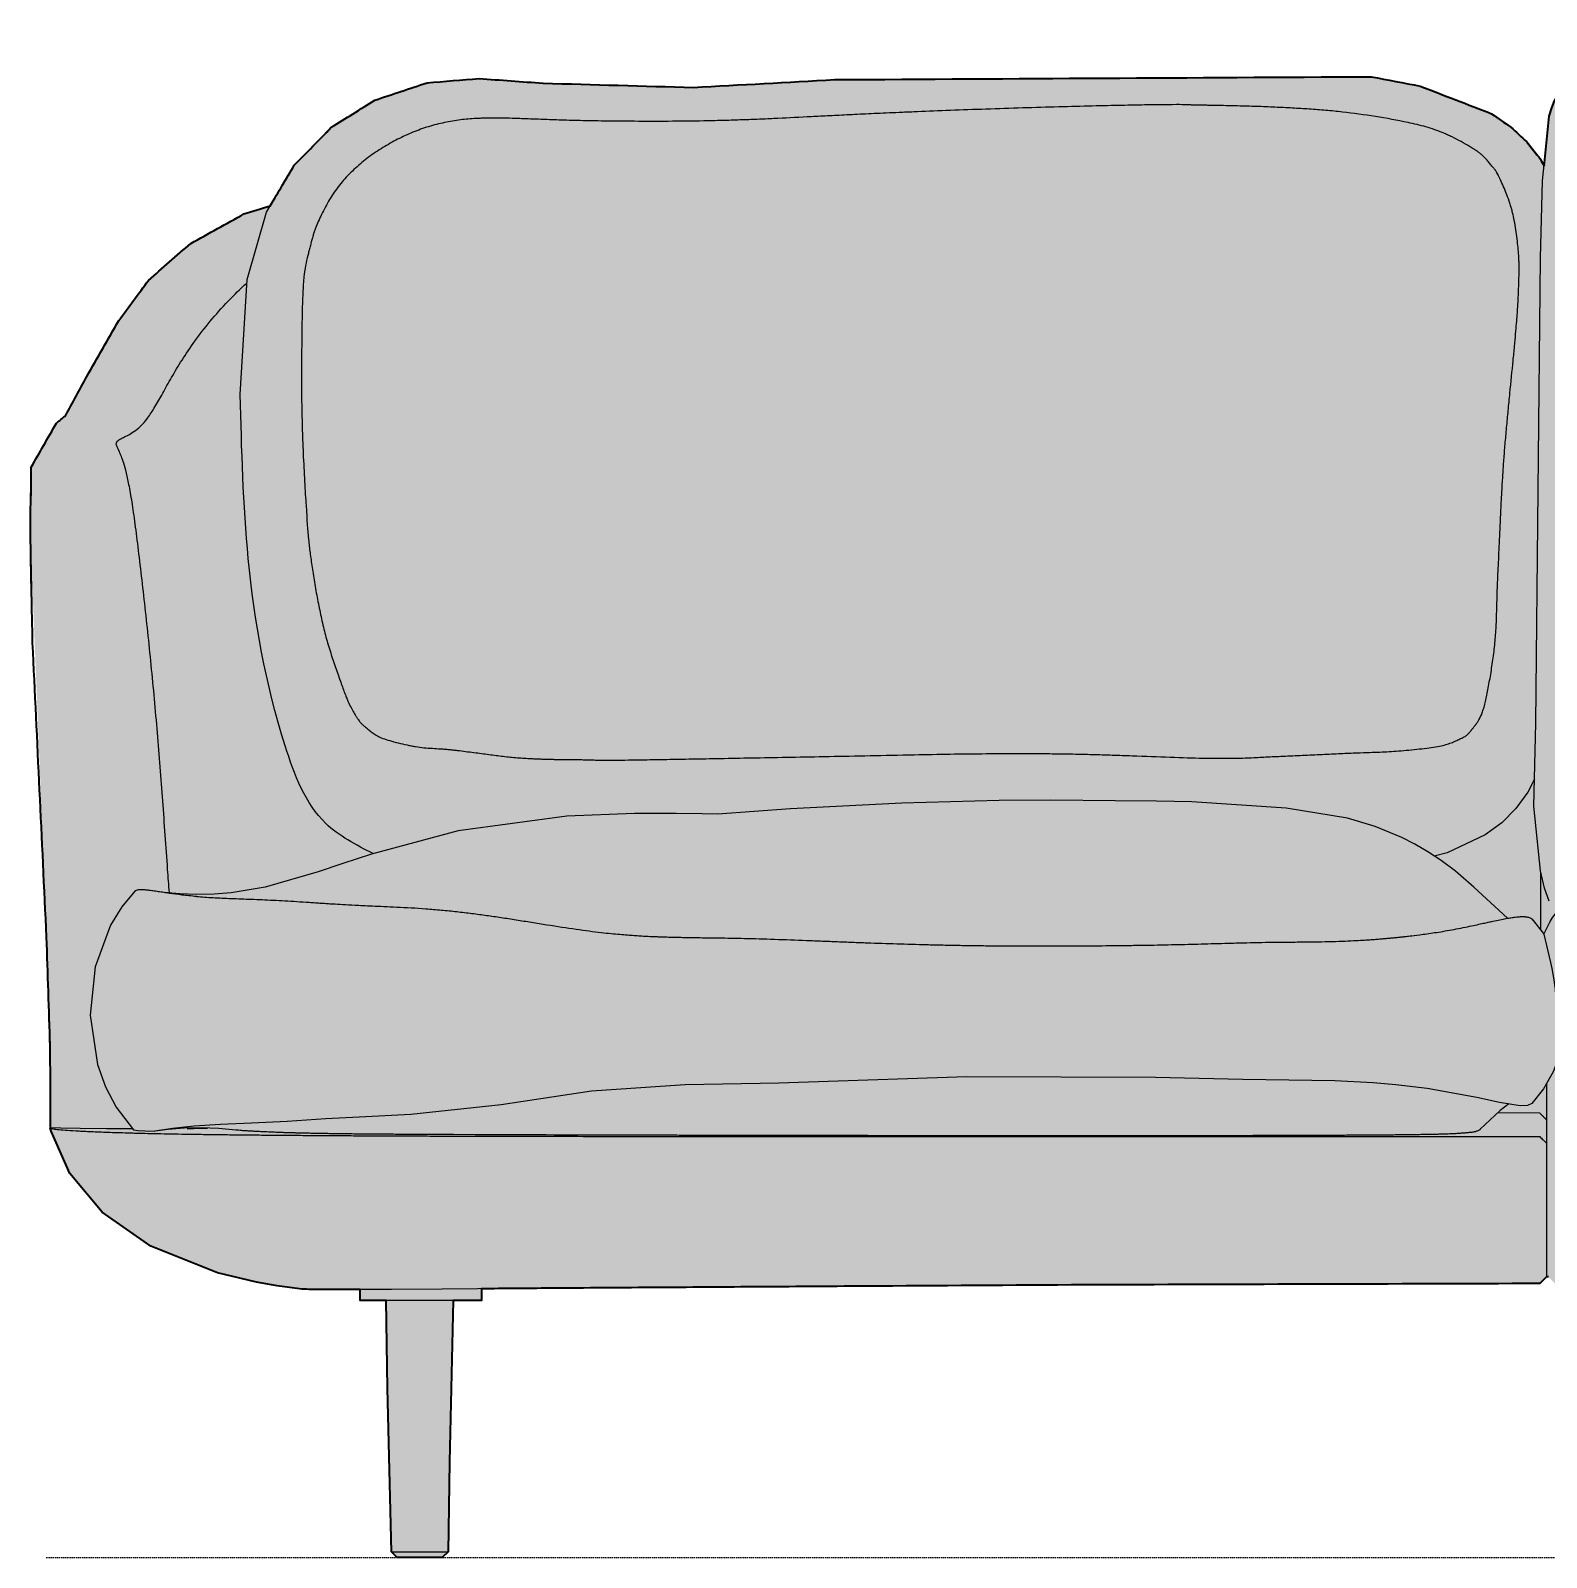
# Model space of a CAD drawing. Header units: millimetres. Extents: x -9 to 4756, y -3292 to 797.
# Drawn here: x -9 to 782, y 0 to 797 of the extents above; entities that cross this region are included whole.
import ezdxf

# ---------------------------------------------------------------- set-up
doc = ezdxf.new("R2010")
doc.units = ezdxf.units.MM
doc.linetypes.add('Dots', pattern=[1, 0, -1])
doc.layers.add('Blocks', color=7, linetype='Continuous')
doc.layers.add('Blocks$Fill', color=7, linetype='Continuous', true_color=0xffffff)
for name, color, linetype, lineweight, true_color in [('Blocks$Inner', 7, 'Continuous', 25, 0x007f00), ('Blocks$Outline', 7, 'Continuous', 35, 0xff3f3f), ('Groud', 7, 'Dots', 25, 0x243775)]:
    doc.layers.add(name, color=color, linetype=linetype, lineweight=lineweight, true_color=true_color)

# ---------------------------------------------------------------- blocks, each defined once
blk = doc.blocks.new('Lune JH302 Sofa Front')
at = {"layer": 'Blocks$Fill'}
blk.add_hatch(color=256, dxfattribs=at).paths.add_polyline_path([(1513.61, 740.61), (1524.28, 756.15), (1532.53, 764.01), (1542.59, 771.14), (1579.07, 785.66), (1616.95, 792.49), (1667.57, 796.13), (1744.49, 796.53), (1853.2, 791.47), (1997.39, 784.94), (2062.62, 789.47), (2101.69, 786.38), (2126.62, 776.69), (2149.95, 760.5), (2167.71, 740.4), (2181.19, 715.71), (2184.92, 703), (2198.76, 697.92), (2225.7, 681.37), (2248.18, 658.94), (2263.71, 634.96), (2282.11, 601.84), (2285.75, 595.07), (2292.17, 590.11), (2303.21, 561.32), (2303.39, 555.42), (2303.65, 543.39), (2303.58, 530.12), (2302.08, 461.15), (2294.01, 295.19), (2293.19, 242.74), (2293.19, 240.25), (2293.22, 224.32), (2292.96, 223.72), (2292.66, 223.08), (2292.01, 221.74), (2290.55, 218.89), (2290.45, 218.08), (2290.32, 217.27), (2290.16, 216.46), (2290.07, 216.06), (2289.97, 215.66), (2289.53, 214.07), (2289.44, 213.67), (2289.4, 213.47), (2289.36, 213.27), (2289.33, 213.07), (2289.31, 212.97), (2289.3, 212.87), (2289.29, 212.77), (2289.29, 212.67), (2289.28, 212.57), (2289.28, 212.47), (2289.28, 212.37), (2289.28, 212.27), (2289.28, 212.17), (2289.29, 212.07), (2289.3, 211.97), (2289.31, 211.87), (2289.32, 211.77), (2289.34, 211.67), (2289.37, 211.47), (2289.41, 211.27), (2289.46, 211.07), (2289.51, 210.87), (2289.62, 210.48), (2289.94, 209.49), (2289.97, 209.39), (2290, 209.29), (2290.02, 209.21), (2290.03, 209.17), (2290.03, 209.13), (2290.04, 209.11), (2290.04, 209.08), (2290.04, 209.06), (2290.04, 209.04), (2290.04, 209.02), (2290.05, 209), (2290.05, 208.98), (2290.04, 208.96), (2290.04, 208.94), (2290.04, 208.92), (2290.04, 208.91), (2290.04, 208.9), (2290.04, 208.89), (2290.04, 208.88), (2290.03, 208.87), (2290.03, 208.86), (2290.03, 208.85), (2290.03, 208.84), (2290.02, 208.83), (2290.02, 208.82), (2290.02, 208.8), (2290.01, 208.79), (2290.01, 208.78), (2290, 208.77), (2290, 208.76), (2290, 208.75), (2289.99, 208.74), (2289.99, 208.73), (2289.98, 208.72), (2289.97, 208.71), (2289.97, 208.7), (2289.96, 208.69), (2289.96, 208.68), (2289.95, 208.67), (2289.94, 208.66), (2289.93, 208.65), (2289.93, 208.64), (2289.92, 208.63), (2289.9, 208.61), (2289.89, 208.59), (2289.87, 208.57), (2289.85, 208.55), (2276.07, 193.18), (2262.53, 181.15), (2245.89, 168.91), (2224.08, 155.57), (2210.93, 148.5), (2181.92, 134.33), (2181.89, 134.31), (2181.85, 134.3), (2181.81, 134.28), (2181.77, 134.26), (2181.73, 134.25), (2181.68, 134.23), (2181.58, 134.2), (2181.46, 134.16), (2181.33, 134.13), (2181.19, 134.1), (2181.04, 134.06), (2179.51, 133.73), (2177.79, 133.46), (2177.25, 133.39), (2176.67, 133.32), (2175.39, 133.22), (2164.19, 132.75), (2126.85, 132.23), (2126.85, 126), (2112.74, 126), (2109.96, 2.81), (2106.96, 0), (2083.52, 0), (2080.52, 2.81), (2078.5, 83.08), (2077.74, 126), (2074.43, 126), (2071.9, 3.06), (2068.9, 0), (2045.46, 0), (2042.46, 3.06), (2040.45, 90.33), (2039.76, 132.32), (1751.97, 132.54), (1751.97, 126), (1737.86, 126), (1735.08, 2.81), (1732.08, 0), (1708.63, 0), (1705.63, 2.81), (1703.62, 83.08), (1702.86, 126), (1688.74, 126), (1688.74, 132.73), (1548.88, 134.27), (1540.46, 134.68), (1539.4, 134.76), (1538.03, 134.91), (1537.04, 135.04), (1536.56, 135.12), (1533.89, 135.62), (1529.44, 136.27), (1526.79, 136.58), (1521.49, 137.1), (1519.11, 137.25), (1518.26, 137.27), (1517.19, 137.28), (1516.93, 137.29), (1516.74, 137.29), (1514.97, 139.04), (1513.2, 140.79), (1513.2, 146.37), (1512.25, 146.37), (1508.75, 142.87), (786.39, 142.87), (782.89, 146.37), (781.89, 146.37), (778.39, 142.87), (548.55, 142.22), (226.65, 140.16), (226.65, 134), (211.91, 134), (209.14, 2.99), (206.14, 0), (182.69, 0), (179.69, 2.99), (177.68, 88.35), (176.92, 134), (163.42, 134), (163.42, 139.71), (136.57, 139.84), (131.65, 140.1), (120.06, 141.64), (109.24, 143.53), (89.03, 148.4), (54.11, 162.37), (28.85, 180.08), (12.03, 200.29), (2.22, 222.39), (1.67, 224.07), (1.67, 224.08), (1.67, 224.08), (1.67, 224.08), (1.67, 224.09), (1.66, 224.09), (1.66, 224.09), (1.66, 224.09), (1.66, 224.09), (1.66, 224.1), (1.66, 224.1), (1.66, 224.1), (1.66, 224.1), (1.66, 224.1), (1.66, 224.11), (1.66, 224.11), (1.66, 224.11), (1.66, 224.11), (1.66, 224.11), (1.66, 224.12), (1.66, 224.12), (1.66, 224.12), (1.66, 224.12), (1.66, 224.12), (1.66, 224.13), (1.66, 224.13), (1.66, 224.13), (1.66, 224.13), (1.66, 224.13), (1.66, 224.14), (1.66, 224.14), (1.66, 224.14), (1.66, 224.14), (1.66, 224.14), (1.66, 224.15), (1.66, 224.15), (1.66, 224.15), (1.66, 224.15), (1.66, 224.15), (1.66, 224.16), (1.66, 224.16), (1.66, 224.16), (1.66, 224.16), (1.66, 224.16), (1.66, 224.17), (1.66, 224.17), (1.66, 224.17), (1.67, 224.17), (1.67, 224.17), (1.67, 224.18), (1.67, 224.18), (1.67, 224.19), (1.68, 224.19), (1.68, 224.19), (1.68, 224.2), (1.69, 224.2), (1.69, 224.21), (1.69, 224.21), (1.7, 224.21), (1.7, 224.22), (1.7, 224.22), (1.71, 224.23), (1.71, 224.23), (1.72, 224.23), (1.72, 224.24), (1.73, 224.25), (1.74, 224.25), (1.75, 224.26), (1.76, 224.27), (1.78, 224.28), (1.79, 224.28), (1.8, 224.29), (1.82, 224.3), (1.83, 224.31), (1.86, 224.32), (1.86, 224.32), (1.86, 224.32), (1.9, 242.74), (1.7, 266.79), (-0.15, 323.58), (-8.48, 529.41), (-8.53, 546.87), (-8.12, 566.39), (-8.16, 568.78), (4.95, 591.73), (9.66, 595.6), (20.76, 616.06), (37.54, 645.3), (52.91, 666.19), (75.05, 685.49), (102.77, 700.91), (116.43, 705.13), (128.93, 726.23), (148.3, 746.04), (171.02, 760.2), (198.2, 769.3), (225.36, 771.48), (258.78, 769.07), (337.11, 766.85), (410.72, 770.92), (690.62, 772.46), (716.02, 767.55), (753.29, 753.16), (763.35, 746.16), (771.6, 738.42), (778.75, 729.48), (780.65, 725.83), (783.34, 751.8), (784.63, 756.29), (786.09, 759.83), (789.8, 765.51), (794.47, 769.7), (800.09, 772.67), (807.15, 774.7), (824.49, 776.59), (1102.84, 779.13), (1457.15, 777.74), (1477.65, 775.93), (1488.47, 774.6), (1496.65, 771.98), (1502.59, 768.22), (1506.86, 763.55), (1509.94, 757.81), (1512.03, 750.77), (1513.57, 741.2)], flags=0)
at = {"layer": 'Blocks$Inner'}
for p, q in [((116.43, 705.13), (102.77, 700.91)), ((102.77, 700.91), (75.05, 685.49)), ((75.05, 685.49), (52.91, 666.19)), ((52.91, 666.19), (37.54, 645.3)), ((37.54, 645.3), (20.76, 616.06)), ((20.76, 616.06), (9.66, 595.6)), ((4.95, 591.73), (-8.16, 568.78)), ((9.66, 595.6), (4.95, 591.73)), ((-8.12, 566.39), (-8.28, 556.14)), ((-8.16, 568.78), (-8.12, 566.39)), ((-8.28, 556.14), (-8.53, 546.87)), ((-8.53, 546.87), (-8.48, 529.41)), ((-8.48, 529.41), (-8.24, 513.96)), ((-8.24, 513.96), (-7.44, 477.04)), ((-7.44, 477.04), (-0.15, 323.58)), ((-0.15, 323.58), (1.7, 266.79)), ((1.7, 266.79), (1.9, 242.74)), ((1.86, 224.32), (7.24, 224.09)), ((7.24, 224.09), (17.36, 223.89)), ((17.36, 223.89), (30.99, 223.77)), ((30.99, 223.77), (44.72, 223.73))]:
    blk.add_line(p, q, dxfattribs=at)
for points in [[(783.27, 342.38), (780.79, 349.1), (778.78, 358.18), (775.38, 391.95), (776.28, 435.29), (778.81, 677.97), (779.85, 718.14), (783.34, 751.8)], [(100.79, 606.7), (104.45, 666.68), (114.48, 701.83), (128.93, 726.23), (148.3, 746.04), (171.02, 760.2), (198.2, 769.3), (225.36, 771.48), (258.78, 769.07), (337.11, 766.85), (410.72, 770.92), (690.62, 772.46), (716.02, 767.55), (753.29, 753.16), (763.35, 746.16), (771.6, 738.42), (778.75, 729.48), (780.65, 725.83)], [(775.67, 406.02), (772.15, 399.16), (765.98, 390.7), (758.55, 383.23), (750.01, 376.88), (730.08, 367.63), (723.33, 365.92)], [(761.53, 333.44), (744.05, 349.73), (734.42, 357.94), (726.98, 363.53), (720.04, 368.15), (713.28, 372.11), (706.55, 375.57), (692.64, 381.32), (678.14, 385.63), (646.19, 390.91), (596.99, 394.1), (578.58, 394.53), (557.07, 394.75), (523.39, 395.01), (496.5, 394.92), (445.84, 393.54), (387.77, 390.52), (349.89, 387.66), (341.67, 387.84), (328.08, 388.04), (306.31, 388.02), (271.1, 386.62), (214.49, 379.08), (169.25, 366.92), (154.28, 361.96), (141.44, 357.65), (113.73, 349.63), (96.15, 346.73), (87.15, 346.04), (77.97, 345.88), (69.24, 346.2), (61.14, 346.94), (56.31, 347.57)], [(45.88, 347.56), (39.04, 339.34), (33.23, 329.92), (25.2, 308.03), (22.63, 282.9), (26.44, 257.11), (30.62, 245.46), (36.11, 234.98), (45.22, 223.08), (47.43, 222.78), (51.22, 222.57), (56.24, 222.36)], [(780.55, 325.2), (783.91, 331.74), (783.95, 331.8), (784.09, 332.03), (785.3, 333.95), (787.08, 336.41)], [(774.25, 333.08), (780.35, 325.55), (780.55, 325.2)], [(787.99, 260.15), (785.43, 253.31), (780.41, 244.47), (774.25, 236.86), (771.98, 235.82), (768.17, 235.67), (757.34, 237.3), (745.6, 239.87)], [(745.6, 239.87), (719.74, 244.56), (703.36, 246.52), (691.62, 247.55), (671.47, 248.56), (623.52, 249.28), (578.11, 250.43), (479.68, 250.66), (381.61, 247.5), (332.73, 246.48), (284.05, 243.29)], [(284.04, 243.29), (236.82, 236.08), (189.72, 231.01), (166.32, 229.9)], [(762.2, 236.57), (757.83, 233.1), (747.4, 223.34)], [(778.84, 231.39), (778.62, 231.62), (778.39, 231.85), (756.57, 231.92)], [(778.39, 142.87), (548.55, 142.22), (433.65, 141.56), (376.23, 141.19), (318.97, 140.82), (262.09, 140.43), (206.05, 140.01), (179.69, 139.8), (168.4, 139.73), (159.05, 139.7), (145.33, 139.71), (136.57, 139.84), (131.65, 140.1), (120.06, 141.64), (109.24, 143.53), (89.03, 148.4), (54.11, 162.37), (28.85, 180.08), (12.03, 200.29), (2.22, 222.39), (1.67, 224.07)], [(76.71, 225.03), (65.46, 223.75), (56.24, 222.35)], [(98.45, 222.95), (89.6, 223.76), (80.39, 224.07), (71.51, 223.86), (63.16, 223.22), (56.4, 222.38)], [(73.05, 223.8), (76.46, 223.83), (83.68, 223.91)], [(106.71, 226.57), (90.56, 225.92), (76.71, 225.03)], [(166.3, 229.89), (145.39, 228.74), (125.21, 227.44), (106.72, 226.57)], [(781.89, 146.37), (782.89, 146.37)], [(226.65, 140.16), (226.65, 134), (163.42, 134), (163.42, 139.71)], [(176.92, 134), (177.68, 88.35), (179.69, 2.99), (182.69, 0), (206.14, 0), (209.14, 2.99), (209.99, 49.92), (211.91, 134)], [(179.72, 2.99), (180.73, 2.99), (183.06, 2.99), (186.53, 2.99), (190.75, 2.99), (195.36, 2.99), (199.83, 2.99), (203.79, 2.99), (206.84, 2.99), (208.67, 2.99), (209.14, 2.99), (209.11, 2.99)]]:
    blk.add_lwpolyline(points, dxfattribs=at)
at = {"layer": 'Blocks$Inner', "extrusion": (0, 0, -1)}
blk.add_arc((-224.86, 531.7), 179.65, 47.79705, 47.86322, dxfattribs=at)
at = {"layer": 'Blocks$Inner'}
for points, knots in [([(709.73, 748.49), (704.08, 749.68), (692.75, 751.77), (678.41, 753.75), (666.87, 754.91), (658.18, 755.55), (649.35, 756.07), (641.86, 756.45), (635.62, 756.73), (629.13, 756.97), (622.45, 757.16), (615.86, 757.31), (611.02, 757.41), (607.14, 757.48), (604.17, 757.52), (601.96, 757.56), (600.03, 757.59), (598.05, 757.64), (596.31, 757.7), (594.8, 757.77), (592.67, 757.85), (589.07, 757.88), (582.32, 757.83), (577.1, 757.76), (572.45, 757.69), (566.87, 757.59), (558.19, 757.42), (545.38, 757.14), (527.77, 756.69), (508.86, 756.14), (489.57, 755.51), (470.84, 754.83), (456.47, 754.26), (446.15, 753.83), (439.19, 753.53), (432.85, 753.24), (424.8, 752.87), (415.6, 752.41), (405.59, 751.9), (393.27, 751.26), (381.92, 750.69), (370.45, 750.19), (361.45, 749.85), (352.03, 749.57), (339.42, 749.3), (323.71, 749.12), (308.96, 749.14), (298.21, 749.22), (290.84, 749.3), (284.13, 749.4), (275.84, 749.57), (266.68, 749.84), (258.82, 750.12), (253.18, 750.33), (249.16, 750.47), (245.58, 750.6), (241.55, 750.73), (237.52, 750.85), (234.15, 750.89), (231.42, 750.86), (229.21, 750.82), (226.93, 750.76), (224.07, 750.65), (220.63, 750.46), (216.63, 750.09), (212.55, 749.53), (208.35, 748.76), (202.76, 747.51), (195.86, 745.49), (187.78, 742.27), (181.23, 738.99), (176.13, 736.06), (172.33, 733.7), (168.64, 731.16), (165.12, 728.44), (161.73, 725.54), (157.34, 721.46), (152.33, 715.98), (148.14, 709.72), (145.19, 704.52), (143.18, 700.58), (141.46, 696.94), (140.26, 694.02), (139.38, 691.53), (138.75, 689.56), (138.24, 687.77), (137.84, 686.24), (137.54, 685.02), (137.24, 683.79), (136.83, 682.22), (136.11, 679.52), (135.11, 675.55), (134.1, 669.55), (133.43, 661.38), (133.08, 649.78), (132.9, 638.12), (132.81, 628.26), (132.77, 620.76), (132.76, 614.56), (132.78, 609.71), (132.8, 606.17), (132.83, 602.63), (132.91, 597.73), (133.05, 591.42), (133.3, 583.7), (133.72, 573.43), (134.35, 561.02), (135.4, 543.83), (136.16, 533.26), (137.04, 525.28), (137.69, 520.44), (138.28, 516.45), (138.95, 512.13), (139.92, 506.24), (141.29, 498.65), (142.84, 491.12), (144.19, 485.3), (145.23, 481.14), (146.36, 477.05), (148.05, 471.53), (150.32, 464.74), (152.53, 458.5), (154.11, 454.11), (155.16, 451.2), (156.1, 448.72), (157.27, 445.9), (158.6, 443.18), (159.83, 441.09), (160.67, 439.76), (161.14, 439.01), (161.49, 438.43), (161.83, 437.87), (162.26, 437.2), (162.76, 436.48), (163.32, 435.76), (164.05, 434.92), (164.83, 434.21), (165.75, 433.45), (166.56, 432.8), (167.42, 432.09), (168.54, 431.14), (170.04, 429.94), (172.22, 428.55), (175, 427.29), (178.73, 426.1), (183.14, 424.9), (187.02, 424), (190.08, 423.38), (193.01, 422.84), (196.6, 422.39), (200.99, 422.09), (204.63, 421.89), (207.52, 421.69), (209.67, 421.49), (211.82, 421.25), (214.71, 420.92), (218.32, 420.47), (222.57, 419.92), (226.68, 419.4), (230.53, 418.89), (234.24, 418.38), (237.88, 417.91), (241.61, 417.5), (245.31, 417.18), (248.92, 416.93), (252.06, 416.76), (254.7, 416.64), (256.81, 416.55), (258.9, 416.48), (260.89, 416.42), (262.89, 416.37), (264.97, 416.33), (267.23, 416.29), (269.74, 416.27), (272.11, 416.25), (274.2, 416.23), (275.94, 416.23), (277.6, 416.21), (279.49, 416.18), (281.53, 416.12), (283.92, 416.04), (286.76, 415.97), (290.54, 415.93), (295.75, 415.94), (301.7, 415.99), (307.66, 416.07), (312.85, 416.16), (318.59, 416.25), (326.72, 416.39), (337.91, 416.59), (352.92, 416.86), (375.07, 417.26), (406.76, 417.84), (436.38, 418.43), (452.26, 418.77)], [1, 1, 1, 1, 1.015152, 1.030303, 1.037879, 1.045455, 1.05303, 1.060606, 1.064394, 1.068182, 1.075758, 1.079545, 1.083333, 1.087121, 1.089015, 1.090909, 1.092803, 1.094697, 1.098485, 1.102273, 1.106061, 1.113636, 1.117424, 1.119318, 1.121212, 1.123106, 1.125, 1.128788, 1.132576, 1.136364, 1.140152, 1.143939, 1.147727, 1.149621, 1.151515, 1.153409, 1.155303, 1.159091, 1.162879, 1.166667, 1.174242, 1.17803, 1.181818, 1.185606, 1.189394, 1.19697, 1.204545, 1.208333, 1.212121, 1.215909, 1.219697, 1.227273, 1.234848, 1.238636, 1.242424, 1.246212, 1.25, 1.257576, 1.265152, 1.268939, 1.272727, 1.276515, 1.280303, 1.287879, 1.295455, 1.30303, 1.310606, 1.318182, 1.333333, 1.348485, 1.363636, 1.371212, 1.378788, 1.386364, 1.393939, 1.401515, 1.409091, 1.424242, 1.439394, 1.44697, 1.454545, 1.462121, 1.469697, 1.473485, 1.477273, 1.481061, 1.482955, 1.484848, 1.486742, 1.488636, 1.492424, 1.5, 1.507576, 1.515152, 1.522727, 1.530303, 1.534091, 1.537879, 1.541667, 1.543561, 1.545455, 1.547348, 1.549242, 1.55303, 1.556818, 1.560606, 1.568182, 1.575758, 1.590909, 1.598485, 1.602273, 1.606061, 1.609848, 1.613636, 1.621212, 1.628788, 1.632576, 1.636364, 1.640152, 1.643939, 1.651515, 1.659091, 1.662879, 1.666667, 1.670455, 1.674242, 1.681818, 1.689394, 1.693182, 1.695076, 1.69697, 1.698864, 1.700758, 1.704545, 1.708333, 1.712121, 1.719697, 1.723485, 1.727273, 1.731061, 1.734848, 1.742424, 1.75, 1.757576, 1.765152, 1.772727, 1.780303, 1.784091, 1.787879, 1.795455, 1.80303, 1.810606, 1.814394, 1.818182, 1.82197, 1.825758, 1.833333, 1.840909, 1.848485, 1.856061, 1.863636, 1.871212, 1.878788, 1.886364, 1.893939, 1.901515, 1.905303, 1.909091, 1.912879, 1.916667, 1.920455, 1.924242, 1.92803, 1.931818, 1.935606, 1.9375, 1.939394, 1.941288, 1.943182, 1.94697, 1.950758, 1.954545, 1.958333, 1.962121, 1.965909, 1.967803, 1.969697, 1.971591, 1.973485, 1.977273, 1.981061, 1.984848, 1.992424, 2, 2, 2, 2]), ([(644.66, 418), (646.27, 418.07), (649.62, 418.2), (656.42, 418.52), (665.03, 418.94), (674.79, 419.4), (683.31, 419.77), (689.86, 419.99), (695.13, 420.16), (699.82, 420.38), (704.71, 420.72), (710.2, 421.19), (717.47, 421.91), (724.07, 422.76), (728.74, 423.79), (731.62, 424.69), (733.66, 425.51), (735.17, 426.19), (736.29, 426.72), (737.34, 427.22), (738.25, 427.66), (739.07, 428.09), (739.83, 428.56), (740.54, 429.1), (741.13, 429.64), (741.62, 430.16), (741.99, 430.58), (742.31, 430.98), (742.57, 431.32), (742.78, 431.59), (742.98, 431.87), (743.26, 432.23), (743.76, 432.86), (744.49, 433.76), (745.38, 434.92), (746.56, 436.66), (747.72, 438.83), (748.79, 441.69), (749.54, 444.25), (750.27, 447.29), (751.25, 451.88), (752.48, 458.45), (753.85, 467.08), (755, 475.97), (755.66, 484.54), (755.97, 493.35), (756.17, 501.39), (756.41, 508.55), (756.68, 514.35), (756.99, 520.65), (757.39, 529.63), (757.81, 539.31), (758.3, 549.4), (758.71, 557.11), (759.1, 563.58), (759.44, 568.76), (759.71, 572.61), (760.01, 576.55), (760.47, 582.08), (761.11, 589.32), (761.96, 598.31), (763.13, 610.34), (764.29, 621.88), (765.27, 631.93), (765.86, 638.41), (766.29, 643.78), (766.77, 649.9), (767.15, 655.88), (767.36, 660.64), (767.47, 664.24), (767.55, 667.08), (767.62, 669.83), (767.64, 672.19), (767.63, 674.35), (767.57, 677.02), (767.39, 680.15), (766.99, 684.29), (766.45, 689.02), (765.77, 693.84), (765.06, 697.83), (764.38, 700.91), (763.83, 703.13), (763.18, 705.33), (762.19, 708.32), (760.79, 712.03), (759.08, 716.12), (757.81, 718.98), (756.96, 720.76), (756.18, 722.24), (755.28, 723.65), (754.32, 724.83), (753.46, 725.82), (752.72, 726.68), (751.98, 727.58), (751.07, 728.7), (749.9, 730.09), (748.41, 731.53), (746.83, 732.78), (745.42, 733.78), (743.72, 734.87), (741.14, 736.46), (737.44, 738.58), (733.49, 740.64), (730.35, 742.12), (728.08, 743.1), (725.87, 743.97), (722.86, 745.07), (717.55, 746.78), (712.89, 747.89), (709.73, 748.49)], [0.1428594, 0.1428594, 0.1428594, 0.1428594, 0.1488095, 0.1547619, 0.1666667, 0.1785714, 0.1904762, 0.202381, 0.2142857, 0.2261905, 0.2380952, 0.25, 0.2619048, 0.2857143, 0.297619, 0.3095238, 0.3214286, 0.327381, 0.3333333, 0.3392857, 0.3452381, 0.3511905, 0.3571429, 0.3630952, 0.3690476, 0.3720238, 0.375, 0.3779762, 0.3794643, 0.3809524, 0.3824405, 0.3839286, 0.3869048, 0.3928571, 0.3988095, 0.4047619, 0.4166667, 0.422619, 0.4285714, 0.4345238, 0.4404762, 0.452381, 0.4642857, 0.4761905, 0.4880952, 0.5, 0.5119048, 0.5178571, 0.5238095, 0.5297619, 0.5357143, 0.547619, 0.5535714, 0.5595238, 0.5654762, 0.5684524, 0.5714286, 0.5744048, 0.577381, 0.5833333, 0.5892857, 0.5952381, 0.6071429, 0.6130952, 0.6190476, 0.625, 0.6309524, 0.6428571, 0.6547619, 0.6607143, 0.6666667, 0.672619, 0.6785714, 0.6845238, 0.6904762, 0.702381, 0.7142857, 0.7261905, 0.7380952, 0.75, 0.7559524, 0.7619048, 0.7678571, 0.7738095, 0.7857143, 0.797619, 0.8095238, 0.8154762, 0.8214286, 0.8333333, 0.8452381, 0.8511905, 0.8571429, 0.8630952, 0.8690476, 0.8809524, 0.8928571, 0.8988095, 0.9047619, 0.9107143, 0.9166667, 0.9285714, 0.9404762, 0.9464286, 0.952381, 0.9583333, 0.9642857, 0.9761905, 1, 1, 1, 1]), ([(36.15, 580.65), (36.18, 581.44), (36.35, 581.9), (37.03, 582.6), (38.17, 583.37), (40.43, 584.58), (44.97, 586.63), (51.27, 592.07), (56.26, 600.01), (60.29, 607.17), (64.88, 615.37), (70.28, 624.52), (76.85, 634.4), (84.9, 644.8), (94.03, 655.07), (100.82, 661.73), (104.18, 664.77)], [0.3292683, 0.3292683, 0.3292683, 0.3292683, 0.3414634, 0.3536585, 0.3658537, 0.3780488, 0.402439, 0.4268293, 0.4390244, 0.4512195, 0.4634146, 0.4756098, 0.4878049, 0.5, 0.5121951, 0.5229675, 0.5229675, 0.5229675, 0.5229675]), ([(170.09, 367.15), (161.18, 371.73), (138.37, 383.45), (116.58, 441.42), (103.16, 515.96), (101.54, 578.01), (100.79, 606.7)], [-260.25581, -260.25581, -260.25581, -260.25581, -230.989629, -185.313006, -85.710712, 0, 0, 0, 0]), ([(63.9, 346.69), (63.89, 346.72), (63.89, 346.76), (63.89, 346.8), (63.56, 350.84), (62.8, 360.87), (61.69, 376.82), (60.44, 394.64), (59.11, 412.4), (57.66, 430.16), (56.1, 447.88), (54.43, 465.51), (52.64, 482.87), (50.74, 499.81), (48.89, 516.04), (47.12, 531.06), (45.43, 544.02), (43.79, 554.6), (42.21, 562.77), (40.72, 568.73), (39.38, 572.93), (38.23, 575.86), (37.29, 577.93), (36.59, 579.39), (36.32, 580.08), (36.15, 580.65)], [0.0892954, 0.0892954, 0.0892954, 0.0892954, 0.089372, 0.089372, 0.089372, 0.097561, 0.1097561, 0.1219512, 0.1341463, 0.1463415, 0.1585366, 0.1707317, 0.1829268, 0.195122, 0.2073171, 0.2195122, 0.2317073, 0.2439024, 0.2560976, 0.2682927, 0.2804878, 0.2926829, 0.304878, 0.3170732, 0.3292683, 0.3292683, 0.3292683, 0.3292683]), ([(452.26, 418.77), (458.48, 418.9), (470.96, 419.13), (489.78, 419.33), (505.53, 419.38), (518.2, 419.34), (527.65, 419.28), (537.43, 419.12), (547.68, 418.86), (558.08, 418.52), (571.88, 418.01), (588.43, 417.35), (605.38, 416.85), (617.73, 416.86), (627.26, 417.13), (634.19, 417.5), (639.94, 417.8), (643.05, 417.94), (644.66, 418)], [2, 2, 2, 2, 2.0119048, 2.0238095, 2.0357143, 2.0416667, 2.047619, 2.0535714, 2.0595238, 2.0654762, 2.0714286, 2.0833333, 2.0952381, 2.1071429, 2.1190476, 2.1309524, 2.1369048, 2.1428571, 2.1428571, 2.1428571, 2.1428571]), ([(779, 327.22), (779, 327.25), (779, 327.27), (779, 327.3), (779, 327.93), (778.99, 334.43), (779, 344.43), (778.98, 353.82), (778.97, 357.32)], [0.21026621, 0.21026621, 0.21026621, 0.21026621, 0.21041908, 0.21041908, 0.21041908, 0.21428571, 0.25, 0.27112709, 0.27112709, 0.27112709, 0.27112709]), ([(63.89, 346.42), (62.87, 346.57), (61.39, 346.79), (59.51, 347.09), (57.6, 347.38), (55.74, 347.66), (53.99, 347.9), (52.75, 348.04), (51.58, 348.16), (50.07, 348.28), (48.37, 348.31), (46.9, 348.12), (46.22, 347.83), (45.97, 347.64), (45.9, 347.57), (45.88, 347.56)], [0.81481459, 0.81481459, 0.81481459, 0.81481459, 0.81944422, 0.82175903, 0.82407385, 0.82870348, 0.83101829, 0.83333311, 0.83564792, 0.83796274, 0.84259237, 0.847222, 0.85185162, 0.85416644, 0.85470465, 0.85470465, 0.85470465, 0.85470465]), ([(78.01, 344.79), (75.3, 345.02), (70.25, 345.53), (65.92, 346.12), (63.89, 346.42)], [0.79629899, 0.79629899, 0.79629899, 0.79629899, 0.80555556, 0.81481459, 0.81481459, 0.81481459, 0.81481459]), ([(78.01, 344.79), (80.72, 344.57), (86.49, 344.18), (96.02, 343.77), (106.49, 343.39), (115.97, 342.99), (124.05, 342.56), (130.32, 342.19), (135.75, 341.84), (140, 341.55), (142.13, 341.41), (143.17, 341.34)], [-0.7962963, -0.7962963, -0.7962963, -0.7962963, -0.78703704, -0.77777778, -0.76851852, -0.75925926, -0.75462963, -0.75, -0.74537037, -0.74305556, -0.74074099, -0.74074099, -0.74074099, -0.74074099]), ([(143.17, 341.34), (144.21, 341.27), (146.21, 341.14), (149.84, 340.91), (154.18, 340.65), (160.34, 340.33), (169.04, 339.91), (182.11, 339.35), (194.93, 338.66), (205.66, 337.76), (213.76, 336.93), (220.37, 336.14), (225.52, 335.47), (229.26, 334.96), (232.99, 334.43), (238.12, 333.67), (244.7, 332.66), (252.72, 331.37), (263.38, 329.65), (276.24, 327.64), (285.1, 326.49), (288.92, 326.05)], [-0.74074099, -0.74074099, -0.74074099, -0.74074099, -0.73842618, -0.73611136, -0.73148173, -0.7268521, -0.72222247, -0.71759284, -0.71296321, -0.7106484, -0.70833358, -0.70601877, -0.70486136, -0.70370395, -0.70254655, -0.70138914, -0.69907432, -0.69675951, -0.69444469, -0.68981507, -0.68518544, -0.68518544, -0.68518544, -0.68518544]), ([(350.49, 323.2), (354.35, 323.14), (363.35, 322.99), (379.26, 322.54), (393.32, 322.01), (404.36, 321.57), (412.28, 321.25), (419.96, 320.95), (430.29, 320.56), (443.18, 320.12), (456.09, 319.76), (466.44, 319.52), (474.15, 319.37), (482.1, 319.23), (493.19, 319.09), (507.34, 318.99), (523.35, 318.98), (536.93, 319.03), (546.7, 319.1), (554.03, 319.17), (559.33, 319.23), (563.77, 319.29), (567.46, 319.34), (571.39, 319.39), (576.5, 319.48), (582.83, 319.59), (589.96, 319.75), (596.78, 319.91), (603.58, 320.1), (610.51, 320.3), (617.93, 320.51), (628.31, 320.78), (638.63, 320.96), (648.95, 321.04), (655.34, 321.09), (660.62, 321.15), (665.94, 321.23), (672.08, 321.38), (678.58, 321.62), (683.95, 321.89), (688.07, 322.14), (691.47, 322.38), (693.88, 322.56), (695.68, 322.71), (697.02, 322.82), (698.3, 322.93), (699.75, 323.06), (700.99, 323.18), (702.15, 323.29), (703.05, 323.38), (704.01, 323.48), (705.18, 323.6), (706.25, 323.72), (706.98, 323.79), (707.61, 323.86), (708.55, 323.97), (710.38, 324.18), (714.4, 324.66), (719.5, 325.33), (723.57, 325.92), (727.81, 326.59), (732.44, 327.39), (737.37, 328.33), (741.89, 329.25), (745.85, 330.12), (747.98, 330.59), (748.94, 330.81)], [-0.6481487, -0.6481487, -0.6481487, -0.6481487, -0.6435191, -0.6388895, -0.6342599, -0.631945, -0.6296302, -0.6273154, -0.6250006, -0.620371, -0.6157413, -0.6134265, -0.6111117, -0.6087969, -0.6064821, -0.6018524, -0.5972228, -0.5925932, -0.5879636, -0.5833339, -0.5787043, -0.5763895, -0.5740747, -0.5717599, -0.569445, -0.5648154, -0.5601858, -0.5555562, -0.5509265, -0.5462969, -0.5416673, -0.5370376, -0.5277784, -0.5231487, -0.5185191, -0.5162043, -0.5138895, -0.5092599, -0.5046302, -0.5000006, -0.495371, -0.4907413, -0.4861117, -0.4837969, -0.4814821, -0.4791673, -0.4768524, -0.4722228, -0.469908, -0.4675932, -0.4652784, -0.4629636, -0.4606487, -0.4583339, -0.4560191, -0.4537043, -0.4490747, -0.444445, -0.4421302, -0.4398154, -0.4375006, -0.4351858, -0.432871, -0.4305562, -0.4282413, -0.425927, -0.425927, -0.425927, -0.425927]), ([(748.94, 330.81), (749.9, 331.02), (751.62, 331.4), (754.68, 332.08), (757.77, 332.74), (760.28, 333.22), (762.09, 333.54), (763.43, 333.75), (764.64, 333.92), (765.95, 334.09), (767.21, 334.21), (768.24, 334.28), (769.05, 334.3), (769.71, 334.31), (770.31, 334.3), (770.81, 334.27), (771.26, 334.23), (771.81, 334.15), (772.5, 334.02), (773.37, 333.73), (773.96, 333.37), (774.21, 333.12), (774.25, 333.08)], [-0.42592698, -0.42592698, -0.42592698, -0.42592698, -0.42361213, -0.42129727, -0.41666756, -0.41203785, -0.40972299, -0.40740813, -0.40509328, -0.40277842, -0.39814871, -0.393519, -0.39120414, -0.38888928, -0.38657443, -0.38425957, -0.38194472, -0.37962986, -0.37500015, -0.37037044, -0.36574072, -0.36475618, -0.36475618, -0.36475618, -0.36475618]), ([(288.92, 326.05), (292.73, 325.61), (299.12, 325), (305.13, 324.54), (309.46, 324.27), (312.64, 324.09), (315.41, 323.96), (317.75, 323.87), (319.64, 323.79), (321.54, 323.73), (323.88, 323.66), (326.65, 323.58), (329.84, 323.51), (334.18, 323.43), (340.2, 323.33), (346.63, 323.26), (350.49, 323.2)], [-0.68518544, -0.68518544, -0.68518544, -0.68518544, -0.68055615, -0.67592652, -0.6736117, -0.67129689, -0.66898207, -0.66782467, -0.66666726, -0.66550985, -0.66435244, -0.66203763, -0.65972281, -0.657408, -0.65277837, -0.64814874, -0.64814874, -0.64814874, -0.64814874]), ([(780.55, 325.2), (782.49, 317.27), (787.7, 295.95), (787.88, 273.96), (787.99, 260.15)], [1.635244, 1.635244, 1.635244, 1.635244, 26.075789, 67.290234, 67.290234, 67.290234, 67.290234]), ([(781.89, 247.03), (781.89, 246.43), (781.89, 240), (781.89, 233.8), (781.89, 228.37)], [0.9540907, 0.9540907, 0.9540907, 0.9540907, 0.95833333, 1, 1, 1, 1]), ([(1.9, 242.74), (1.9, 241.92), (1.89, 240.24), (1.89, 236.99), (1.88, 233.02), (1.87, 228.5), (1.87, 225.68), (1.86, 224.32)], [17, 17, 17, 17, 17.00403226, 17.00806452, 17.01612903, 17.02419355, 17.03225806, 17.03225806, 17.03225806, 17.03225806]), ([(1.86, 224.32), (1.34, 224.08), (2.05, 223.71), (6.07, 223.22), (10.58, 222.86), (15.52, 222.56), (20.22, 222.32), (24.13, 222.15), (28.37, 221.98), (32.95, 221.81), (37.95, 221.64), (42.54, 221.51), (46.46, 221.4), (50.52, 221.3), (55.86, 221.17), (62.79, 221.02), (70.26, 220.89), (78.41, 220.76), (87.18, 220.64), (96.39, 220.53), (105.83, 220.43), (115.56, 220.34), (125.71, 220.25), (136.1, 220.18), (146.59, 220.11), (157.2, 220.04), (168.03, 219.99), (178.98, 219.94), (189.97, 219.89), (201.02, 219.85), (212.18, 219.82), (223.38, 219.79), (234.6, 219.76), (245.83, 219.74), (260.85, 219.71), (279.67, 219.68), (302.25, 219.64), (324.87, 219.62), (347.52, 219.6), (370.19, 219.58), (392.86, 219.58), (415.54, 219.58), (438.22, 219.58), (468.46, 219.58), (506.25, 219.58), (551.61, 219.58), (596.97, 219.58), (642.32, 219.58), (687.68, 219.58), (733.04, 219.58), (763.27, 219.58), (778.39, 219.58)], [0, 0, 0, 0, 0.047619, 0.071429, 0.095238, 0.119048, 0.130952, 0.142857, 0.154762, 0.166667, 0.178571, 0.190476, 0.196429, 0.202381, 0.214286, 0.22619, 0.238095, 0.25, 0.261905, 0.27381, 0.285714, 0.297619, 0.309524, 0.321429, 0.333333, 0.345238, 0.357143, 0.369048, 0.380952, 0.392857, 0.404762, 0.416667, 0.428571, 0.440476, 0.452381, 0.47619, 0.5, 0.52381, 0.547619, 0.571429, 0.595238, 0.619048, 0.642857, 0.666667, 0.714286, 0.761905, 0.809524, 0.857143, 0.904762, 0.952381, 1, 1, 1, 1]), ([(747.4, 223.34), (747.36, 223.29), (747.26, 223.19), (746.98, 222.99), (746.52, 222.73), (745.85, 222.45), (745.14, 222.2), (744.49, 222.02), (743.84, 221.89), (743.17, 221.79), (742.49, 221.71), (741.89, 221.64), (741.17, 221.56), (740.07, 221.46), (738.49, 221.33), (736.5, 221.18), (734.61, 221.06), (733.02, 220.98), (731.51, 220.91), (730.18, 220.87), (728.99, 220.83), (728, 220.81), (726.93, 220.77), (725.44, 220.73), (723.46, 220.69), (720.87, 220.63), (718.07, 220.58), (715.02, 220.53), (711.74, 220.48), (708.86, 220.45), (706.5, 220.42), (704.67, 220.4), (702.95, 220.38), (700.86, 220.36), (698.31, 220.34), (694.6, 220.31), (689.48, 220.28), (682.12, 220.23), (673.31, 220.19), (665.45, 220.15), (659.3, 220.13), (656.32, 220.11), (654.89, 220.11)], [0, 0, 0, 0, 0.0024038, 0.0048077, 0.0096154, 0.0144231, 0.0192308, 0.0240385, 0.0288462, 0.0336538, 0.0360577, 0.0384615, 0.0408654, 0.0432692, 0.0480769, 0.0528846, 0.0576923, 0.0625, 0.0673077, 0.0721154, 0.0745192, 0.0769231, 0.0793269, 0.0817308, 0.0865385, 0.0913462, 0.0961538, 0.1009615, 0.1057692, 0.1105769, 0.1129808, 0.1153846, 0.1177885, 0.1201923, 0.125, 0.1298077, 0.1346154, 0.1394231, 0.1442308, 0.1490385, 0.1514423, 0.1538462, 0.1538462, 0.1538462, 0.1538462]), ([(129.47, 221.43), (129.12, 221.44), (128.42, 221.45), (127.13, 221.49), (125.62, 221.53), (123.75, 221.59), (121.56, 221.67), (118.71, 221.79), (115.51, 221.92), (112.82, 222.05), (110.8, 222.15), (109.42, 222.22), (108.12, 222.28), (106.38, 222.38), (104.31, 222.49), (102.08, 222.63), (100.87, 222.73), (98.45, 222.95)], [0.88476958, 0.88476958, 0.88476958, 0.88476958, 0.88701923, 0.88942308, 0.89423077, 0.89903846, 0.90384615, 0.90865385, 0.91346154, 0.91826923, 0.92067308, 0.92307692, 0.92548077, 0.92788462, 0.93269231, 0.9375, 0.94230769, 0.94230769, 0.94230769, 0.94230769]), ([(199.13, 220.61), (197.73, 220.62), (194.9, 220.63), (189.03, 220.67), (181.63, 220.72), (173.37, 220.78), (166.46, 220.84), (161.65, 220.88), (158.19, 220.92), (155.82, 220.95), (154.1, 220.97), (153.07, 220.99), (151.96, 221), (150.54, 221.02), (148.33, 221.05), (145.63, 221.09), (142.54, 221.14), (139.61, 221.2), (136.87, 221.25), (134.29, 221.31), (132.25, 221.36), (130.69, 221.39), (129.91, 221.41), (129.54, 221.42)], [0.28846152, 0.28846152, 0.28846152, 0.28846152, 0.2908653, 0.29326915, 0.29807684, 0.30288453, 0.30769223, 0.31249992, 0.31730761, 0.3221153, 0.32451915, 0.32572107, 0.326923, 0.32932684, 0.33173069, 0.33653838, 0.34134607, 0.34615377, 0.35096146, 0.35576915, 0.36057684, 0.36298069, 0.36538453, 0.36538453, 0.36538453, 0.36538453]), ([(305.1, 220.26), (303.66, 220.26), (300.65, 220.27), (294.64, 220.29), (286.99, 220.3), (277.78, 220.33), (271.74, 220.35), (199.13, 220.61)], [0.26923075, 0.26923075, 0.26923075, 0.26923075, 0.2716346, 0.27403844, 0.27884613, 0.28365383, 0.28846152, 0.28846152, 0.28846152, 0.28846152]), ([(479.27, 219.98), (473.37, 219.99), (461.51, 220), (443.62, 220.02), (428.77, 220.03), (416.95, 220.05), (408.22, 220.06), (399.3, 220.07), (386.94, 220.09), (371.28, 220.12), (353.64, 220.16), (338.64, 220.18), (327.95, 220.21), (320.03, 220.22), (314.27, 220.24), (309.33, 220.25), (306.55, 220.26), (305.1, 220.26)], [0.21153845, 0.21153845, 0.21153845, 0.21153845, 0.21634614, 0.22115383, 0.22596153, 0.22836537, 0.23076922, 0.23317306, 0.23557691, 0.2403846, 0.2451923, 0.24999999, 0.25480768, 0.25961537, 0.26442306, 0.26682691, 0.26923075, 0.26923075, 0.26923075, 0.26923075]), ([(620.02, 220.02), (615.63, 220.01), (605.38, 220), (587.23, 219.98), (571.18, 219.97), (558.6, 219.96), (549.58, 219.96), (540.85, 219.96), (529.12, 219.96), (514.5, 219.96), (496.91, 219.97), (485.17, 219.98), (479.27, 219.98)], [0.17307691, 0.17307691, 0.17307691, 0.17307691, 0.17788461, 0.1826923, 0.18749999, 0.18990384, 0.19230768, 0.19471153, 0.19711537, 0.20192307, 0.20673076, 0.21153845, 0.21153845, 0.21153845, 0.21153845]), ([(654.89, 220.11), (653.46, 220.1), (650.75, 220.09), (645.79, 220.08), (639.9, 220.06), (631.71, 220.04), (624.41, 220.02), (620.02, 220.02)], [0.15384615, 0.15384615, 0.15384615, 0.15384615, 0.15624999, 0.15865384, 0.16346153, 0.16826923, 0.17307691, 0.17307691, 0.17307691, 0.17307691]), ([(778.39, 219.58), (778.98, 219), (780.16, 217.85), (781.32, 216.71), (781.89, 216.15)], [1, 1, 1, 1, 1.4999988, 1.9999988, 1.9999988, 1.9999988, 1.9999988])]:
    blk.add_open_spline(points, degree=3, knots=knots, dxfattribs=at)
blk.add_rational_spline([(781.89, 228.37), (780.37, 229.88), (778.84, 231.39)], [0.882194429682, 0.881783136385, 0.881377749374], degree=2, dxfattribs=at)
for points, degree in [([(781.89, 228.37), (781.89, 146.37)], 1), ([(781.89, 146.37), (781.31, 145.78), (780.14, 144.62), (778.97, 143.45), (778.39, 142.87)], 3)]:
    blk.add_open_spline(points, degree=degree, dxfattribs=at)
at = {"layer": 'Blocks$Outline'}
for points in [[(780.65, 725.83), (783.34, 751.8), (784.63, 756.29), (786.09, 759.83), (789.8, 765.51), (794.47, 769.7), (800.09, 772.67), (807.15, 774.7), (824.49, 776.59), (1102.84, 779.13), (1147.62, 778.99), (1389.83, 779.08), (1457.15, 777.74), (1477.65, 775.93), (1488.47, 774.6), (1496.65, 771.98), (1502.59, 768.22), (1506.86, 763.55), (1509.94, 757.81), (1512.03, 750.77), (1513.57, 741.2), (1513.61, 740.61)], [(131.65, 140.1), (120.06, 141.64), (109.24, 143.53), (89.03, 148.4), (54.11, 162.37), (28.85, 180.08), (12.03, 200.29), (2.22, 222.39), (1.67, 224.07)], [(782.89, 146.37), (781.89, 146.37)], [(176.92, 134), (163.42, 134), (163.42, 139.71)], [(226.65, 140.16), (226.65, 134), (211.91, 134)], [(211.91, 134), (209.99, 49.92), (209.14, 2.99), (206.14, 0), (182.69, 0), (179.69, 2.99), (177.68, 88.35), (176.92, 134)]]:
    blk.add_lwpolyline(points, dxfattribs=at)
for points, knots in [([(116.43, 705.13), (120.6, 712.16), (124.77, 719.2), (128.93, 726.23), (135.39, 732.84), (141.84, 739.44), (148.3, 746.04), (155.87, 750.76), (163.45, 755.48), (171.02, 760.2), (180.08, 763.23), (189.14, 766.27), (198.2, 769.3), (207.26, 770.02), (216.31, 770.75), (225.36, 771.48), (236.5, 770.68), (247.64, 769.87), (258.78, 769.07), (284.89, 768.33), (311, 767.59), (337.11, 766.85), (361.65, 768.2), (386.18, 769.56), (410.72, 770.92), (504.02, 771.44), (597.32, 771.95), (690.62, 772.46), (699.08, 770.82), (707.55, 769.19), (716.02, 767.55), (728.44, 762.75), (740.86, 757.96), (753.29, 753.16), (756.64, 750.83), (759.99, 748.49), (763.35, 746.16), (766.1, 743.58), (768.85, 741), (771.6, 738.42), (773.98, 735.44), (776.37, 732.46), (778.75, 729.48), (779.38, 728.26), (780.02, 727.05), (780.65, 725.83)], [2.135248, 2.135248, 2.135248, 2.135248, 3, 3, 3, 4, 4, 4, 5, 5, 5, 6, 6, 6, 7, 7, 7, 8, 8, 8, 9, 9, 9, 10, 10, 10, 11, 11, 11, 12, 12, 12, 13, 13, 13, 14, 14, 14, 15, 15, 15, 16, 16, 16, 17, 17, 17, 17]), ([(1.86, 224.32), (1.87, 225.68), (1.87, 228.5), (1.88, 233.02), (1.89, 236.99), (1.89, 240.24), (1.9, 241.92), (1.9, 242.74), (1.83, 250.76), (1.76, 258.77), (1.7, 266.79), (1.08, 285.72), (0.47, 304.65), (-0.15, 323.58), (-2.58, 374.74), (-5.01, 425.89), (-7.44, 477.04), (-7.71, 489.34), (-7.97, 501.65), (-8.24, 513.96), (-8.32, 519.11), (-8.4, 524.26), (-8.48, 529.41), (-8.5, 535.23), (-8.51, 541.05), (-8.53, 546.87), (-8.44, 549.96), (-8.36, 553.05), (-8.28, 556.14), (-8.22, 559.56), (-8.17, 562.98), (-8.12, 566.39), (-8.13, 567.19), (-8.15, 567.99), (-8.16, 568.78), (-3.79, 576.43), (0.58, 584.08), (4.95, 591.73), (6.52, 593.02), (8.09, 594.31), (9.66, 595.6), (13.36, 602.42), (17.06, 609.24), (20.76, 616.06), (26.35, 625.81), (31.95, 635.55), (37.54, 645.3), (42.66, 652.26), (47.78, 659.23), (52.91, 666.19), (60.29, 672.62), (67.67, 679.06), (75.05, 685.49), (84.29, 690.63), (93.53, 695.77), (102.77, 700.91), (107.32, 702.31), (111.88, 703.72), (116.43, 705.13)], [-17.032254, -17.032254, -17.032254, -17.032254, -17.024194, -17.016129, -17.008065, -17.004032, -17, -17, -17, -16, -16, -16, -15, -15, -15, -14, -14, -14, -13, -13, -13, -12, -12, -12, -11, -11, -11, -10, -10, -10, -9, -9, -9, -8, -8, -8, -7, -7, -7, -6, -6, -6, -5, -5, -5, -4, -4, -4, -3, -3, -3, -2, -2, -2, -1, -1, -1, 0.034672, 0.034672, 0.034672, 0.034672]), ([(781.89, 146.37), (781.31, 145.78), (780.14, 144.62), (778.97, 143.45), (778.39, 142.87), (701.78, 142.65), (625.16, 142.44), (548.55, 142.22), (510.25, 142), (471.95, 141.78), (433.65, 141.56), (414.51, 141.43), (395.37, 141.31), (376.23, 141.19), (357.14, 141.07), (338.06, 140.94), (318.97, 140.82), (300.01, 140.69), (281.05, 140.56), (262.09, 140.43), (250.28, 140.34), (238.46, 140.25), (226.65, 140.16)], [83.004704, 83.004704, 83.004704, 83.004704, 83.504704, 84.004704, 84.004704, 84.004704, 85.004704, 85.004704, 85.004704, 86.004704, 86.004704, 86.004704, 87.004704, 87.004704, 87.004704, 144.259765, 144.259765, 144.259765, 201.14358, 201.14358, 201.14358, 236.588562, 236.588562, 236.588562, 236.588562]), ([(163.42, 139.71), (161.96, 139.71), (160.51, 139.7), (159.05, 139.7), (154.48, 139.7), (149.91, 139.7), (145.33, 139.71), (142.41, 139.75), (139.49, 139.79), (136.57, 139.84), (134.93, 139.93), (133.29, 140.01), (131.65, 140.1)], [259.716283, 259.716283, 259.716283, 259.716283, 260.183606, 260.183606, 260.183606, 261.183606, 261.183606, 261.183606, 262.183606, 262.183606, 262.183606, 263.183606, 263.183606, 263.183606, 263.183606])]:
    blk.add_open_spline(points, degree=3, knots=knots, dxfattribs=at)
blk.add_open_spline([(1.67, 224.07), (1.62, 224.16), (1.69, 224.24), (1.86, 224.32)], degree=3, dxfattribs=at)

msp = doc.modelspace()

# ---------------------------------------------------------------- linework, layer by layer
at = {"layer": 'Groud'}
msp.add_lwpolyline([(0, 0), (2312.39, 0)], dxfattribs=at)

# ---------------------------------------------------------------- block references
at = {"layer": 'Blocks'}
msp.add_blockref('Lune JH302 Sofa Front', (0, 0), dxfattribs=at)

doc.saveas('drawing.dxf')
